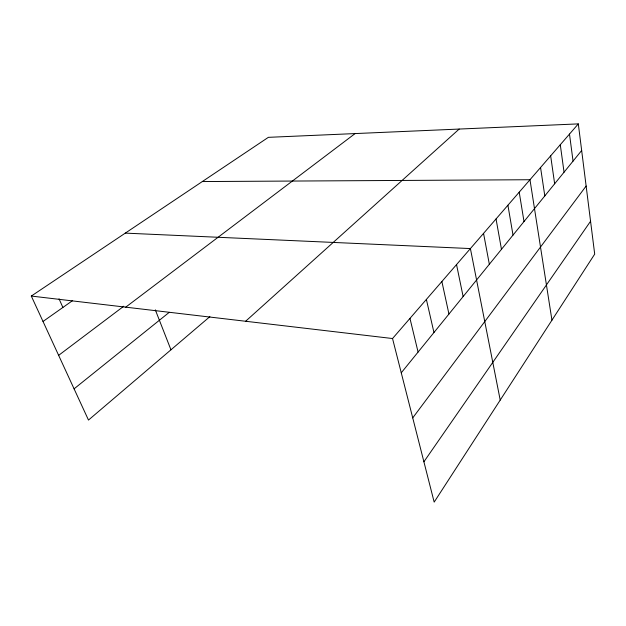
<?xml version="1.0" encoding="UTF-8"?>
<svg xmlns="http://www.w3.org/2000/svg" width="626" height="626" viewBox="0 0 626 626"><rect width="100%" height="100%" fill="white"/><g stroke="black" fill="none" stroke-linecap="round" stroke-linejoin="round"><path stroke-width="0.94" d="M423.904 461.785L590.561 221.244M412.73 417.886L586.132 186.039M401.258 372.806L581.664 150.498M392.533 338.533L578.314 123.893L594.7 254.125L434.17 502.107L392.533 338.533L31.3 296.059L88.485 420.069L209.882 316.639M245.627 321.255L459.194 129.058M74.087 388.84L169.247 312.335M125.724 307.163L355.106 133.573M58.641 355.349L123.815 306.2M43.014 321.467L72.413 300.738M31.3 296.059L268.366 137.337L578.314 123.893M202.323 181.556L529.979 179.732L551.944 320.176M125.31 233.122L470.4 248.569L500.213 400.092M59.04 298.813L62.89 307.452M155.318 309.839L170.953 349.801M409.96 318.391L418.082 352.07M426.384 299.424L433.951 332.516M441.878 281.52L448.944 314.041M456.534 264.595L463.13 296.56M483.554 233.373L489.344 264.258M496.042 218.944L501.473 249.312M507.913 205.226L513.015 235.086M519.212 192.174L524.009 221.541M540.559 167.51L544.808 195.915M550.653 155.851L554.652 183.786M560.286 144.716L564.049 172.197M569.496 134.074L573.048 161.109"/></g></svg>
